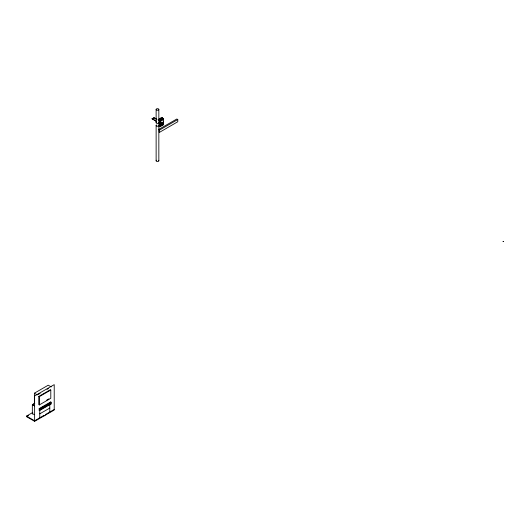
<?xml version="1.0" encoding="UTF-8"?>
<svg xmlns="http://www.w3.org/2000/svg" width="530" height="530" viewBox="0 0 530 530"><rect width="100%" height="100%" fill="white"/><g stroke="black" fill="none" stroke-linecap="round" stroke-linejoin="round"><path stroke-width="0.79" d="M159.609 130.029L159.132 130.334L159.252 132.48L177.775 121.748L177.775 119.541L176.821 118.992L158.655 129.479L159.609 130.029L177.775 119.541M156.41 121.363L152.103 118.766L154.005 117.673L156.873 119.323M152.103 118.879L154.005 117.779L156.873 119.435M159.033 118.965L161.584 117.494L162.319 117.918L162.319 118.468M158.496 120.124L162.319 117.918M163.492 118.594L162.538 118.044L158.715 120.25L159.669 120.8L163.492 118.594L163.492 124.669L159.669 126.875L159.669 120.8M159.835 119.906L161.173 119.131M160.199 120.939L163.068 119.283L163.545 119.555L160.676 121.211L160.199 120.939L160.199 123.145L160.676 123.424L163.545 121.767M160.709 123.735L162.611 122.748M161.107 125.643L160.385 126.114L160.385 124.749L162.776 123.371L162.776 124.736L161.564 125.186M161.319 125.762L161.776 125.312M34.384 403.681L34.384 393.2L48.243 385.197L51.211 386.907M38.047 394.512L40.121 393.313M47.057 389.311L48.442 388.51M38.842 396.374L50.317 389.749L50.794 390.027L50.794 398.302L39.319 404.927L38.842 404.648L38.842 396.374L39.319 396.645L50.794 390.027M32.337 414.089L32.337 404.635L34.443 403.416M34.768 403.462L32.688 404.662L34.649 405.794M46.726 400.097L48.879 398.858M39.18 408.597L50.648 401.972L51.125 402.25L51.125 403.906L39.657 410.525L39.18 410.253L39.18 408.597L39.657 408.868L51.125 402.25M34.622 421.337L34.622 395.95L54.219 384.634L54.219 410.021L34.622 421.337L26.5 416.646L26.5 416.096L32.8 412.459M26.5 416.646L28.6 415.434M50.277 403.787L40.234 409.584L40.234 409.027L50.277 403.237L50.277 403.787L49.793 403.509L49.793 412.029M39.18 410.253L39.757 409.915L39.757 417.819M44.778 407.02L46.209 406.192M39.757 413.85L49.793 408.06M54.219 409.471L45.507 414.5L45.507 415.056M152.103 118.766L156.41 121.251M34.384 393.2L37.352 394.91M51.125 403.906L50.648 403.628L50.648 401.972M32.337 404.635L34.384 405.821M32.29 413.506L34.384 414.718M26.5 416.096L34.622 420.787L44.076 415.328L44.076 415.878M162.988 124.961L162.988 123.126L160.12 124.782L160.12 126.617M162.538 118.044L162.538 118.594M160.676 121.211L160.676 123.424M159.543 123.51L159.543 124.61M158.841 109.445A1.351 0.782 0 0 1 156.807 110.121A1.351 0.782 0 0 1 156.807 108.769A1.351 0.782 0 0 1 158.841 109.445L158.841 122.695M158.841 125.451L158.841 160.769M156.131 109.445L156.131 122.695M156.131 125.451L156.131 160.769M39.657 408.868L39.657 410.525M39.319 396.645L39.319 404.927M158.795 160.57A1.351 0.782 0 0 1 157.138 161.524A1.351 0.782 0 0 1 156.529 160.219M158.795 125.252A1.351 0.782 0 0 1 157.138 126.206A1.351 0.782 0 0 1 156.529 124.901M158.795 122.49A1.351 0.782 0 0 1 157.138 123.444A1.351 0.782 0 0 1 156.529 122.139M158.861 123.695L159.285 123.781L158.861 123.695M503.069 241.395L503.5 241.435L503.089 241.362M158.854 124.113L159.245 124.285L158.854 124.113M162.723 122.503L160.623 123.954L162.723 122.503"/></g></svg>
